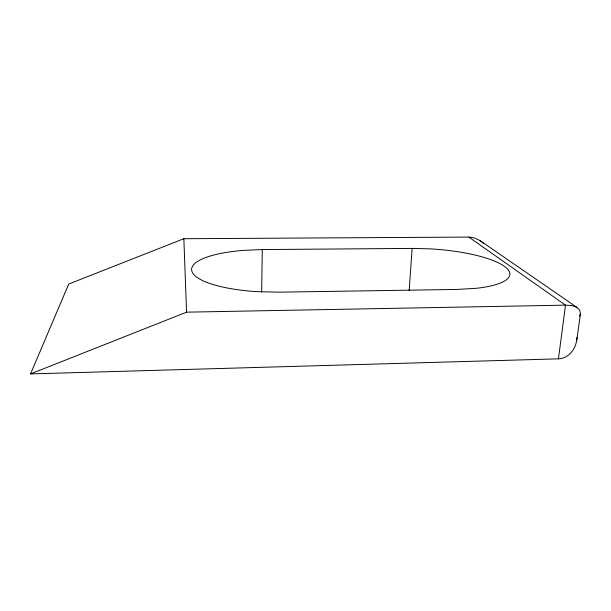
<?xml version="1.0" encoding="UTF-8"?>
<svg xmlns="http://www.w3.org/2000/svg" width="611" height="611" viewBox="0 0 611 611"><rect width="100%" height="100%" fill="white"/><g stroke="black" fill="none" stroke-linecap="round" stroke-linejoin="round"><path stroke-width="0.92" d="M261.645 292.058L262.295 249.571L412.142 248.41L430.205 248.86A76.635 19.827 4.1 0 1 506.061 267.641A76.635 19.827 4.1 0 1 476.206 288.308L456.692 289.446L279.082 292.173L256.826 291.638A78.025 21.27 1.1 0 1 191.892 271.284A78.025 21.27 1.1 0 1 244.033 250.327L262.295 249.571M576.822 340.014L580.45 313.657L579.694 310.075L576.807 307.318L479.979 240.543L474.419 237.946L468.843 237.083L183.85 238.725L68.722 284.031L30.55 373.917L558.439 358.84C569.414 358.428 576.738 347.697 576.944 337.409M409.133 290.691L412.142 248.41M558.439 358.84L565.496 305.133L468.843 237.083M579.633 316.131L580.45 313.657M30.55 373.917L186.569 312.168L565.496 305.133L571.957 305.622L576.807 307.318M479.979 240.543L483.691 243.522M183.85 238.725L186.569 312.168"/></g></svg>
